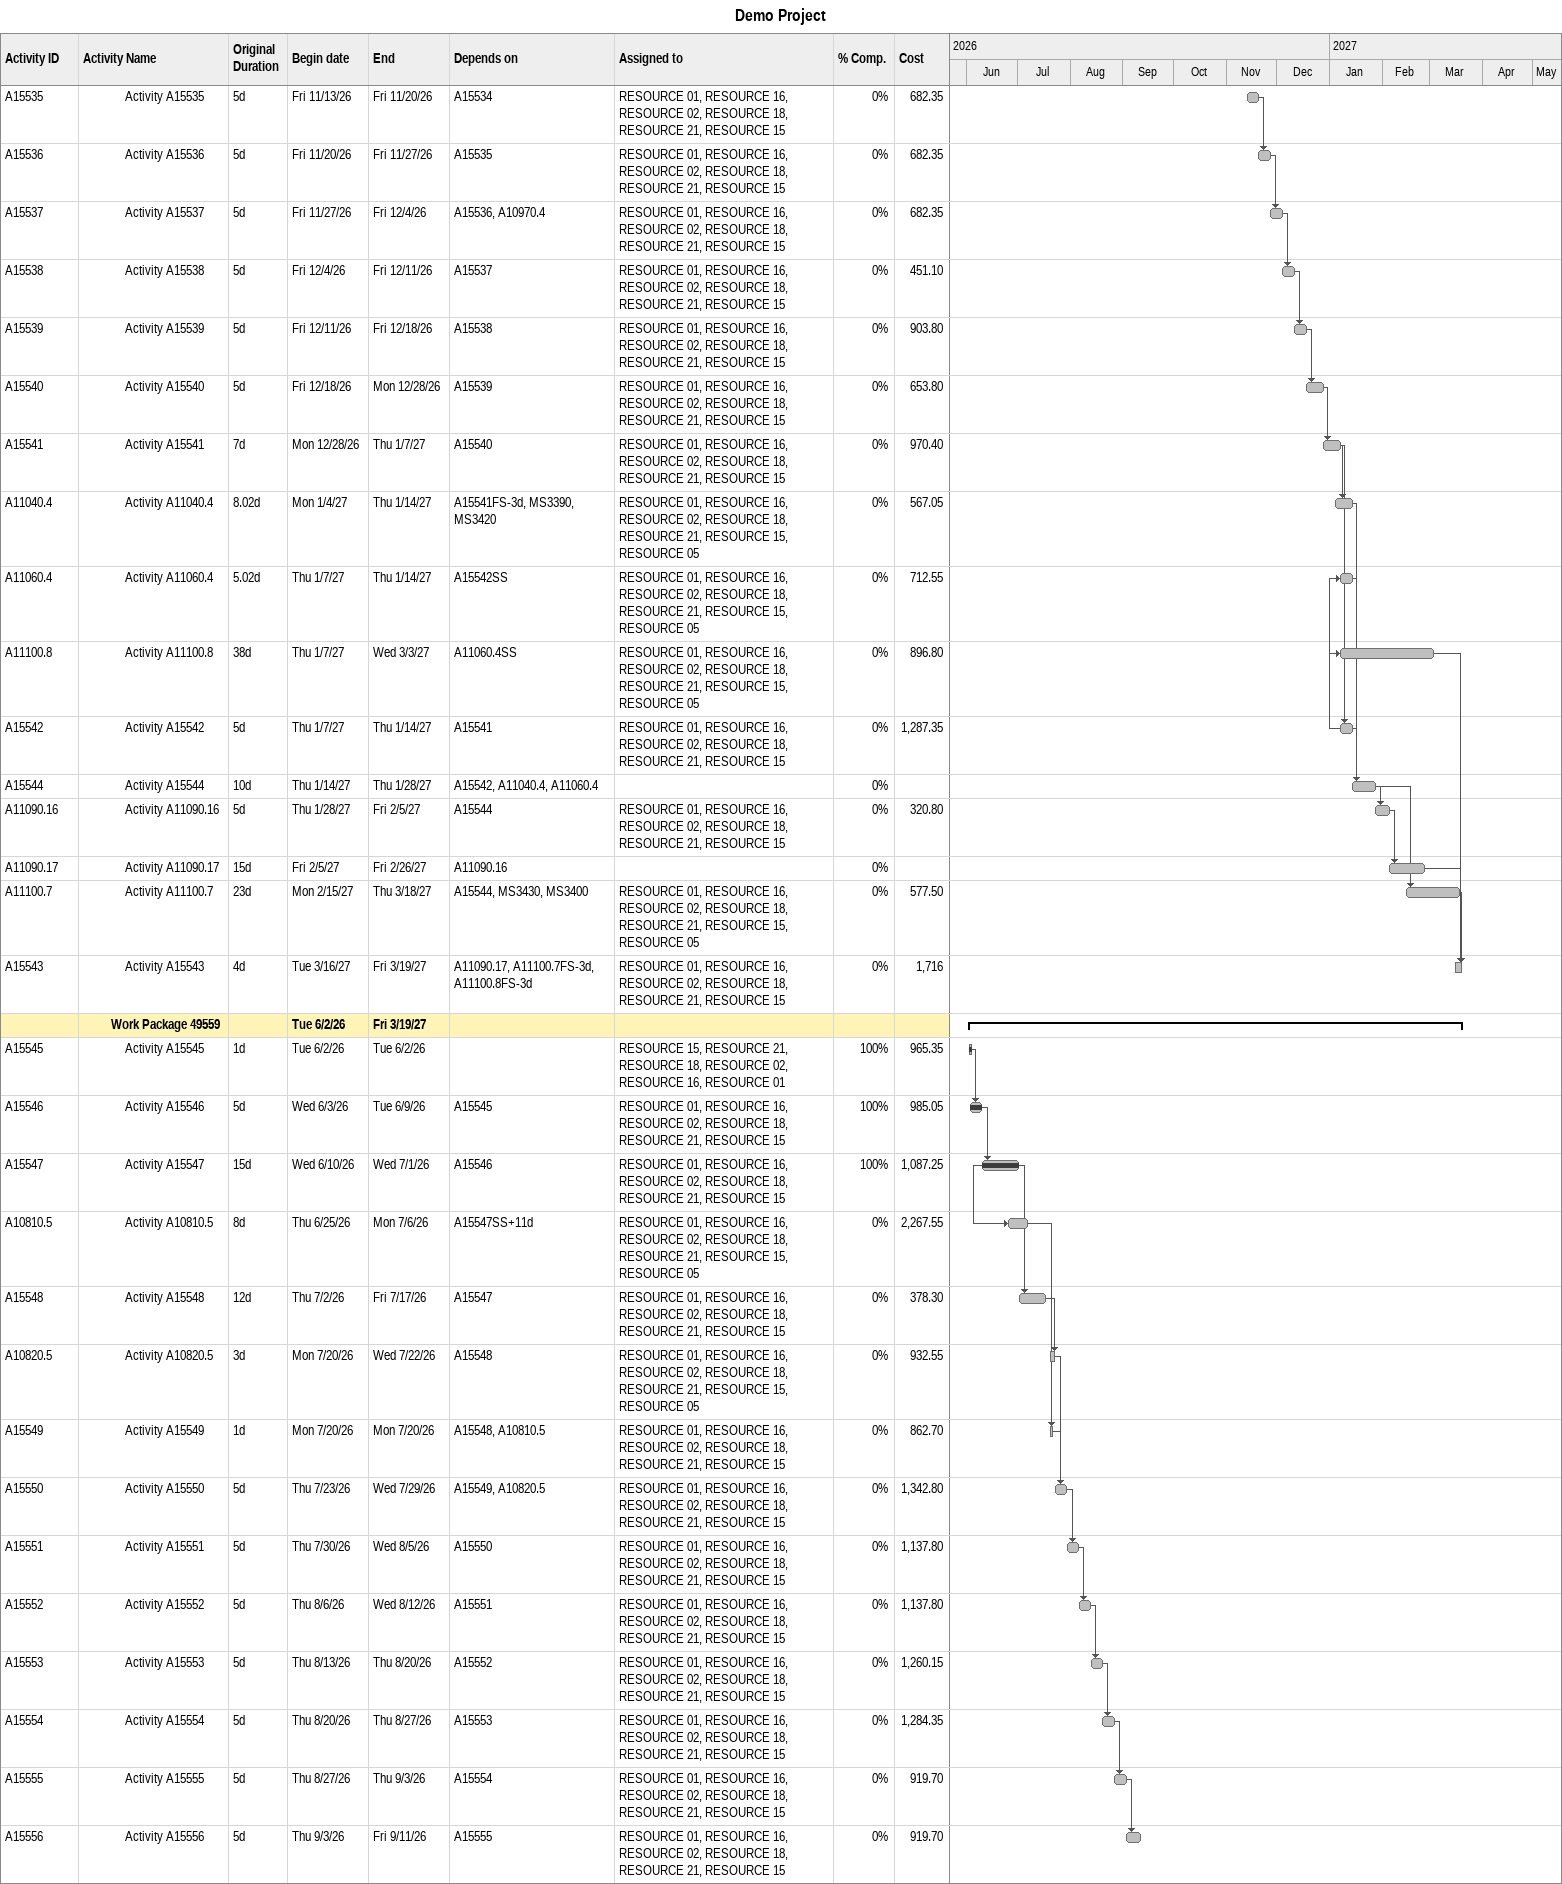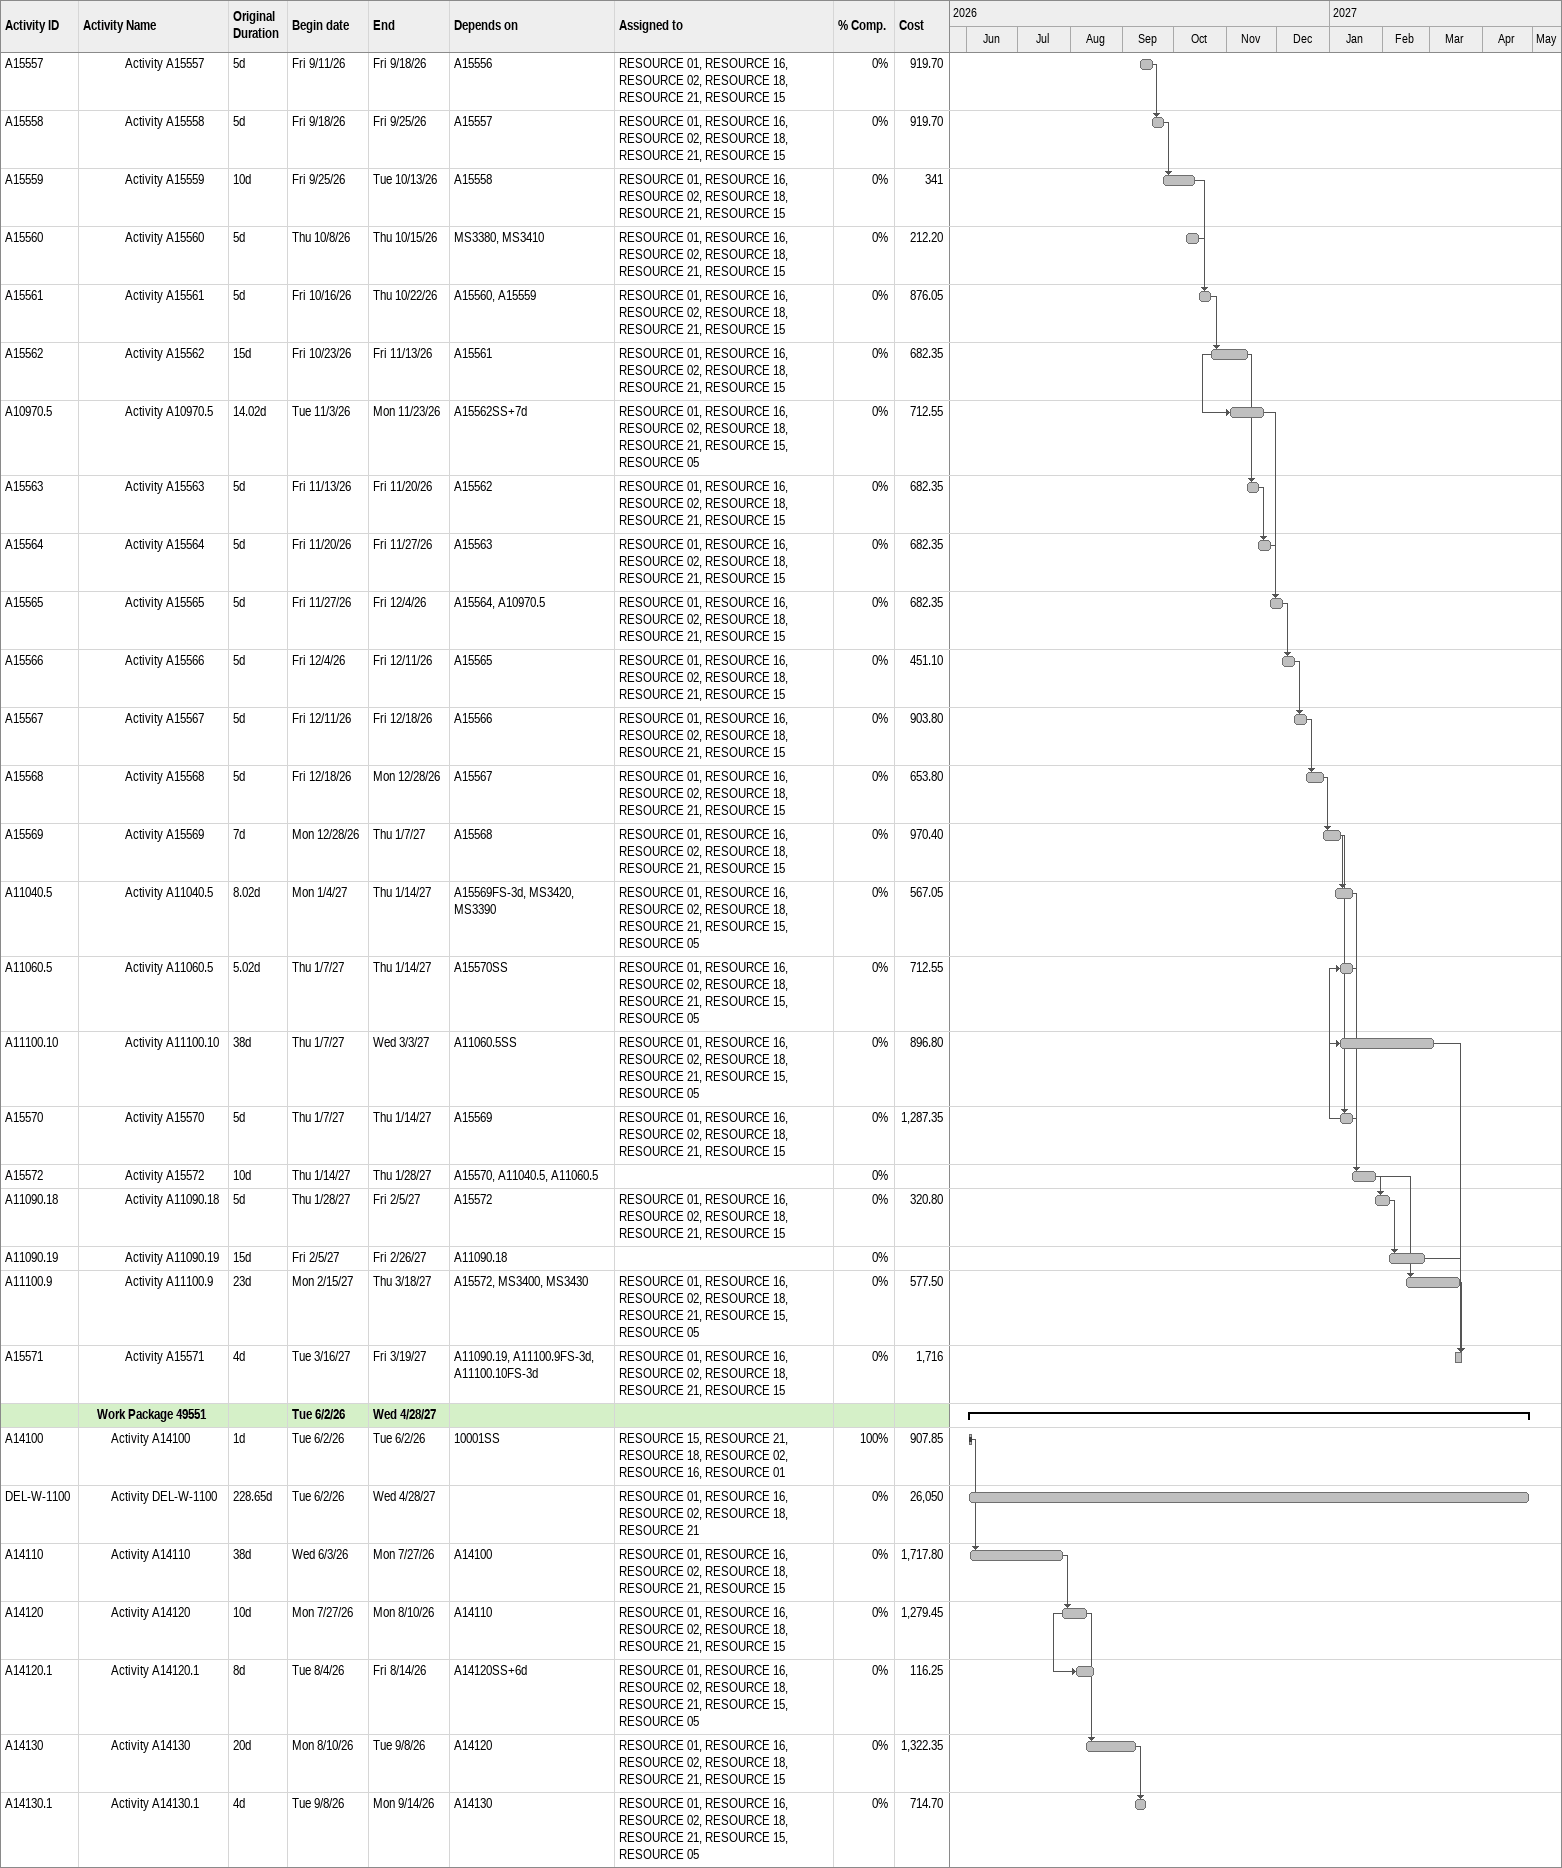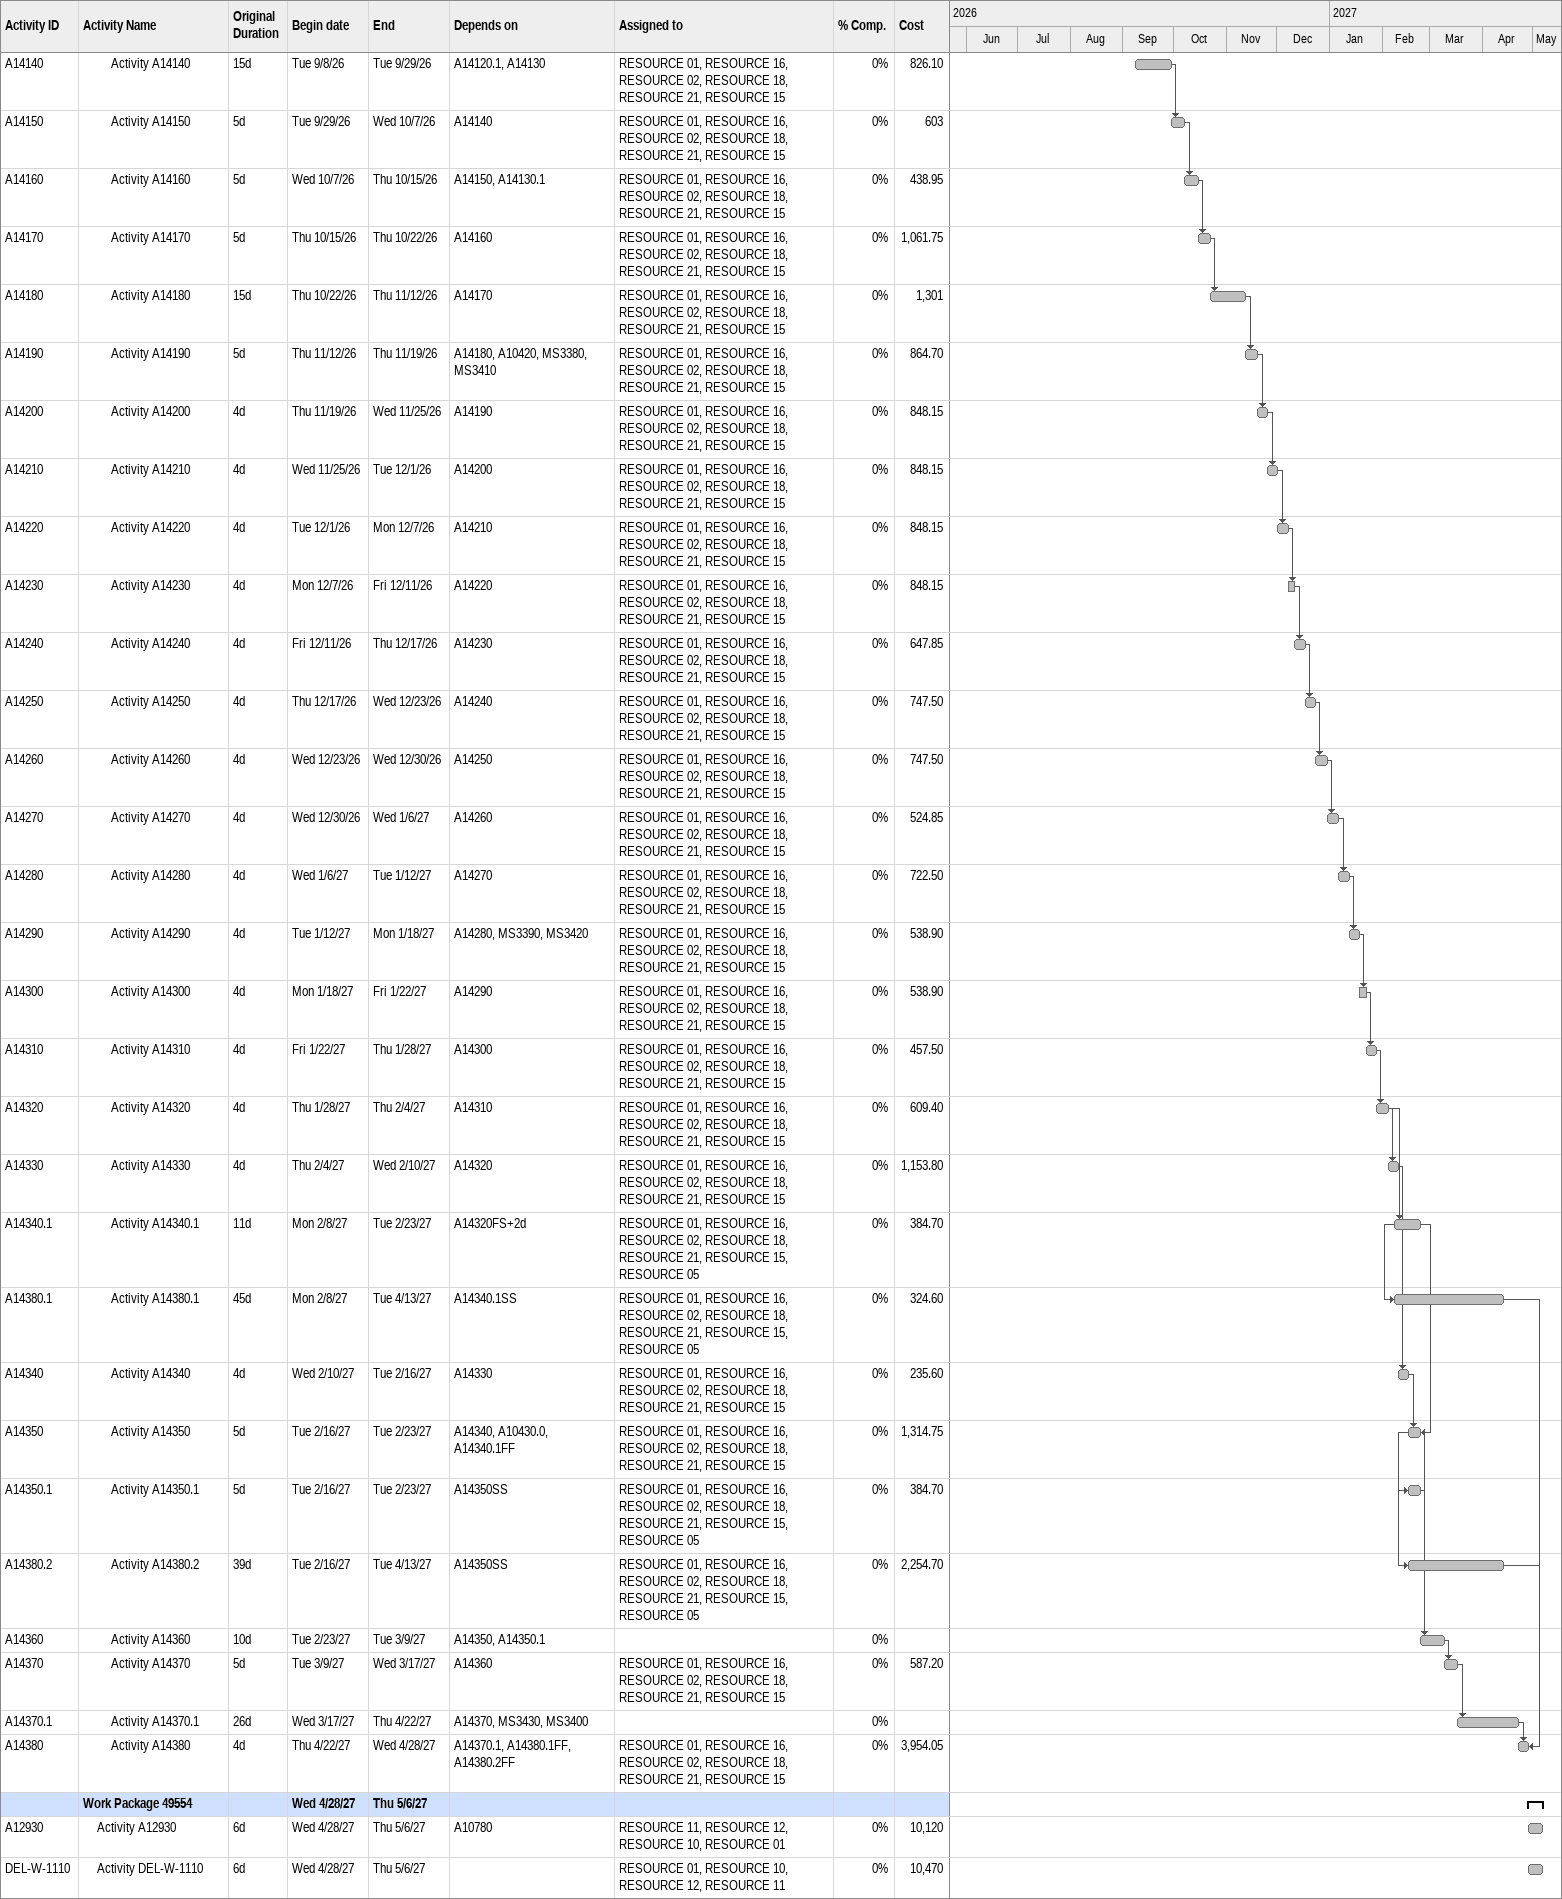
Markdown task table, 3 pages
Demo Project

| ID | Level | Task | Original duration | Start | Finish | Predecessors | Resources | % complete | Cost |
|---|---|---|---|---|---|---|---|---|---|
| A15535 | 4 | Activity A15535 | 5d | 2026-11-13 | 2026-11-20 | A15534 | RESOURCE 01, RESOURCE 16, RESOURCE 02, RESOURCE 18, RESOURCE 21, RESOURCE 15 | 0 | 682.35 |
| A15536 | 4 | Activity A15536 | 5d | 2026-11-20 | 2026-11-27 | A15535 | RESOURCE 01, RESOURCE 16, RESOURCE 02, RESOURCE 18, RESOURCE 21, RESOURCE 15 | 0 | 682.35 |
| A15537 | 4 | Activity A15537 | 5d | 2026-11-27 | 2026-12-04 | A15536, A10970.4 | RESOURCE 01, RESOURCE 16, RESOURCE 02, RESOURCE 18, RESOURCE 21, RESOURCE 15 | 0 | 682.35 |
| A15538 | 4 | Activity A15538 | 5d | 2026-12-04 | 2026-12-11 | A15537 | RESOURCE 01, RESOURCE 16, RESOURCE 02, RESOURCE 18, RESOURCE 21, RESOURCE 15 | 0 | 451.10 |
| A15539 | 4 | Activity A15539 | 5d | 2026-12-11 | 2026-12-18 | A15538 | RESOURCE 01, RESOURCE 16, RESOURCE 02, RESOURCE 18, RESOURCE 21, RESOURCE 15 | 0 | 903.80 |
| A15540 | 4 | Activity A15540 | 5d | 2026-12-18 | 2026-12-28 | A15539 | RESOURCE 01, RESOURCE 16, RESOURCE 02, RESOURCE 18, RESOURCE 21, RESOURCE 15 | 0 | 653.80 |
| A15541 | 4 | Activity A15541 | 7d | 2026-12-28 | 2027-01-07 | A15540 | RESOURCE 01, RESOURCE 16, RESOURCE 02, RESOURCE 18, RESOURCE 21, RESOURCE 15 | 0 | 970.40 |
| A11040.4 | 4 | Activity A11040.4 | 8.02d | 2027-01-04 | 2027-01-14 | A15541FS-3d, MS3390, MS3420 | RESOURCE 01, RESOURCE 16, RESOURCE 02, RESOURCE 18, RESOURCE 21, RESOURCE 15, RESOURCE 05 | 0 | 567.05 |
| A11060.4 | 4 | Activity A11060.4 | 5.02d | 2027-01-07 | 2027-01-14 | A15542SS | RESOURCE 01, RESOURCE 16, RESOURCE 02, RESOURCE 18, RESOURCE 21, RESOURCE 15, RESOURCE 05 | 0 | 712.55 |
| A11100.8 | 4 | Activity A11100.8 | 38d | 2027-01-07 | 2027-03-03 | A11060.4SS | RESOURCE 01, RESOURCE 16, RESOURCE 02, RESOURCE 18, RESOURCE 21, RESOURCE 15, RESOURCE 05 | 0 | 896.80 |
| A15542 | 4 | Activity A15542 | 5d | 2027-01-07 | 2027-01-14 | A15541 | RESOURCE 01, RESOURCE 16, RESOURCE 02, RESOURCE 18, RESOURCE 21, RESOURCE 15 | 0 | 1287.35 |
| A15544 | 4 | Activity A15544 | 10d | 2027-01-14 | 2027-01-28 | A15542, A11040.4, A11060.4 |  | 0 |  |
| A11090.16 | 4 | Activity A11090.16 | 5d | 2027-01-28 | 2027-02-05 | A15544 | RESOURCE 01, RESOURCE 16, RESOURCE 02, RESOURCE 18, RESOURCE 21, RESOURCE 15 | 0 | 320.80 |
| A11090.17 | 4 | Activity A11090.17 | 15d | 2027-02-05 | 2027-02-26 | A11090.16 |  | 0 |  |
| A11100.7 | 4 | Activity A11100.7 | 23d | 2027-02-15 | 2027-03-18 | A15544, MS3430, MS3400 | RESOURCE 01, RESOURCE 16, RESOURCE 02, RESOURCE 18, RESOURCE 21, RESOURCE 15, RESOURCE 05 | 0 | 577.50 |
| A15543 | 4 | Activity A15543 | 4d | 2027-03-16 | 2027-03-19 | A11090.17, A11100.7FS-3d, A11100.8FS-3d | RESOURCE 01, RESOURCE 16, RESOURCE 02, RESOURCE 18, RESOURCE 21, RESOURCE 15 | 0 | 1716 |
|  | 3 | **Work Package 49559** |  | 2026-06-02 | 2027-03-19 |  |  |  |  |
| A15545 | 4 | Activity A15545 | 1d | 2026-06-02 | 2026-06-02 |  | RESOURCE 15, RESOURCE 21, RESOURCE 18, RESOURCE 02, RESOURCE 16, RESOURCE 01 | 100 | 965.35 |
| A15546 | 4 | Activity A15546 | 5d | 2026-06-03 | 2026-06-09 | A15545 | RESOURCE 01, RESOURCE 16, RESOURCE 02, RESOURCE 18, RESOURCE 21, RESOURCE 15 | 100 | 985.05 |
| A15547 | 4 | Activity A15547 | 15d | 2026-06-10 | 2026-07-01 | A15546 | RESOURCE 01, RESOURCE 16, RESOURCE 02, RESOURCE 18, RESOURCE 21, RESOURCE 15 | 100 | 1087.25 |
| A10810.5 | 4 | Activity A10810.5 | 8d | 2026-06-25 | 2026-07-06 | A15547SS+11d | RESOURCE 01, RESOURCE 16, RESOURCE 02, RESOURCE 18, RESOURCE 21, RESOURCE 15, RESOURCE 05 | 0 | 2267.55 |
| A15548 | 4 | Activity A15548 | 12d | 2026-07-02 | 2026-07-17 | A15547 | RESOURCE 01, RESOURCE 16, RESOURCE 02, RESOURCE 18, RESOURCE 21, RESOURCE 15 | 0 | 378.30 |
| A10820.5 | 4 | Activity A10820.5 | 3d | 2026-07-20 | 2026-07-22 | A15548 | RESOURCE 01, RESOURCE 16, RESOURCE 02, RESOURCE 18, RESOURCE 21, RESOURCE 15, RESOURCE 05 | 0 | 932.55 |
| A15549 | 4 | Activity A15549 | 1d | 2026-07-20 | 2026-07-20 | A15548, A10810.5 | RESOURCE 01, RESOURCE 16, RESOURCE 02, RESOURCE 18, RESOURCE 21, RESOURCE 15 | 0 | 862.70 |
| A15550 | 4 | Activity A15550 | 5d | 2026-07-23 | 2026-07-29 | A15549, A10820.5 | RESOURCE 01, RESOURCE 16, RESOURCE 02, RESOURCE 18, RESOURCE 21, RESOURCE 15 | 0 | 1342.80 |
| A15551 | 4 | Activity A15551 | 5d | 2026-07-30 | 2026-08-05 | A15550 | RESOURCE 01, RESOURCE 16, RESOURCE 02, RESOURCE 18, RESOURCE 21, RESOURCE 15 | 0 | 1137.80 |
| A15552 | 4 | Activity A15552 | 5d | 2026-08-06 | 2026-08-12 | A15551 | RESOURCE 01, RESOURCE 16, RESOURCE 02, RESOURCE 18, RESOURCE 21, RESOURCE 15 | 0 | 1137.80 |
| A15553 | 4 | Activity A15553 | 5d | 2026-08-13 | 2026-08-20 | A15552 | RESOURCE 01, RESOURCE 16, RESOURCE 02, RESOURCE 18, RESOURCE 21, RESOURCE 15 | 0 | 1260.15 |
| A15554 | 4 | Activity A15554 | 5d | 2026-08-20 | 2026-08-27 | A15553 | RESOURCE 01, RESOURCE 16, RESOURCE 02, RESOURCE 18, RESOURCE 21, RESOURCE 15 | 0 | 1284.35 |
| A15555 | 4 | Activity A15555 | 5d | 2026-08-27 | 2026-09-03 | A15554 | RESOURCE 01, RESOURCE 16, RESOURCE 02, RESOURCE 18, RESOURCE 21, RESOURCE 15 | 0 | 919.70 |
| A15556 | 4 | Activity A15556 | 5d | 2026-09-03 | 2026-09-11 | A15555 | RESOURCE 01, RESOURCE 16, RESOURCE 02, RESOURCE 18, RESOURCE 21, RESOURCE 15 | 0 | 919.70 |
| A15557 | 4 | Activity A15557 | 5d | 2026-09-11 | 2026-09-18 | A15556 | RESOURCE 01, RESOURCE 16, RESOURCE 02, RESOURCE 18, RESOURCE 21, RESOURCE 15 | 0 | 919.70 |
| A15558 | 4 | Activity A15558 | 5d | 2026-09-18 | 2026-09-25 | A15557 | RESOURCE 01, RESOURCE 16, RESOURCE 02, RESOURCE 18, RESOURCE 21, RESOURCE 15 | 0 | 919.70 |
| A15559 | 4 | Activity A15559 | 10d | 2026-09-25 | 2026-10-13 | A15558 | RESOURCE 01, RESOURCE 16, RESOURCE 02, RESOURCE 18, RESOURCE 21, RESOURCE 15 | 0 | 341 |
| A15560 | 4 | Activity A15560 | 5d | 2026-10-08 | 2026-10-15 | MS3380, MS3410 | RESOURCE 01, RESOURCE 16, RESOURCE 02, RESOURCE 18, RESOURCE 21, RESOURCE 15 | 0 | 212.20 |
| A15561 | 4 | Activity A15561 | 5d | 2026-10-16 | 2026-10-22 | A15560, A15559 | RESOURCE 01, RESOURCE 16, RESOURCE 02, RESOURCE 18, RESOURCE 21, RESOURCE 15 | 0 | 876.05 |
| A15562 | 4 | Activity A15562 | 15d | 2026-10-23 | 2026-11-13 | A15561 | RESOURCE 01, RESOURCE 16, RESOURCE 02, RESOURCE 18, RESOURCE 21, RESOURCE 15 | 0 | 682.35 |
| A10970.5 | 4 | Activity A10970.5 | 14.02d | 2026-11-03 | 2026-11-23 | A15562SS+7d | RESOURCE 01, RESOURCE 16, RESOURCE 02, RESOURCE 18, RESOURCE 21, RESOURCE 15, RESOURCE 05 | 0 | 712.55 |
| A15563 | 4 | Activity A15563 | 5d | 2026-11-13 | 2026-11-20 | A15562 | RESOURCE 01, RESOURCE 16, RESOURCE 02, RESOURCE 18, RESOURCE 21, RESOURCE 15 | 0 | 682.35 |
| A15564 | 4 | Activity A15564 | 5d | 2026-11-20 | 2026-11-27 | A15563 | RESOURCE 01, RESOURCE 16, RESOURCE 02, RESOURCE 18, RESOURCE 21, RESOURCE 15 | 0 | 682.35 |
| A15565 | 4 | Activity A15565 | 5d | 2026-11-27 | 2026-12-04 | A15564, A10970.5 | RESOURCE 01, RESOURCE 16, RESOURCE 02, RESOURCE 18, RESOURCE 21, RESOURCE 15 | 0 | 682.35 |
| A15566 | 4 | Activity A15566 | 5d | 2026-12-04 | 2026-12-11 | A15565 | RESOURCE 01, RESOURCE 16, RESOURCE 02, RESOURCE 18, RESOURCE 21, RESOURCE 15 | 0 | 451.10 |
| A15567 | 4 | Activity A15567 | 5d | 2026-12-11 | 2026-12-18 | A15566 | RESOURCE 01, RESOURCE 16, RESOURCE 02, RESOURCE 18, RESOURCE 21, RESOURCE 15 | 0 | 903.80 |
| A15568 | 4 | Activity A15568 | 5d | 2026-12-18 | 2026-12-28 | A15567 | RESOURCE 01, RESOURCE 16, RESOURCE 02, RESOURCE 18, RESOURCE 21, RESOURCE 15 | 0 | 653.80 |
| A15569 | 4 | Activity A15569 | 7d | 2026-12-28 | 2027-01-07 | A15568 | RESOURCE 01, RESOURCE 16, RESOURCE 02, RESOURCE 18, RESOURCE 21, RESOURCE 15 | 0 | 970.40 |
| A11040.5 | 4 | Activity A11040.5 | 8.02d | 2027-01-04 | 2027-01-14 | A15569FS-3d, MS3420, MS3390 | RESOURCE 01, RESOURCE 16, RESOURCE 02, RESOURCE 18, RESOURCE 21, RESOURCE 15, RESOURCE 05 | 0 | 567.05 |
| A11060.5 | 4 | Activity A11060.5 | 5.02d | 2027-01-07 | 2027-01-14 | A15570SS | RESOURCE 01, RESOURCE 16, RESOURCE 02, RESOURCE 18, RESOURCE 21, RESOURCE 15, RESOURCE 05 | 0 | 712.55 |
| A11100.10 | 4 | Activity A11100.10 | 38d | 2027-01-07 | 2027-03-03 | A11060.5SS | RESOURCE 01, RESOURCE 16, RESOURCE 02, RESOURCE 18, RESOURCE 21, RESOURCE 15, RESOURCE 05 | 0 | 896.80 |
| A15570 | 4 | Activity A15570 | 5d | 2027-01-07 | 2027-01-14 | A15569 | RESOURCE 01, RESOURCE 16, RESOURCE 02, RESOURCE 18, RESOURCE 21, RESOURCE 15 | 0 | 1287.35 |
| A15572 | 4 | Activity A15572 | 10d | 2027-01-14 | 2027-01-28 | A15570, A11040.5, A11060.5 |  | 0 |  |
| A11090.18 | 4 | Activity A11090.18 | 5d | 2027-01-28 | 2027-02-05 | A15572 | RESOURCE 01, RESOURCE 16, RESOURCE 02, RESOURCE 18, RESOURCE 21, RESOURCE 15 | 0 | 320.80 |
| A11090.19 | 4 | Activity A11090.19 | 15d | 2027-02-05 | 2027-02-26 | A11090.18 |  | 0 |  |
| A11100.9 | 4 | Activity A11100.9 | 23d | 2027-02-15 | 2027-03-18 | A15572, MS3400, MS3430 | RESOURCE 01, RESOURCE 16, RESOURCE 02, RESOURCE 18, RESOURCE 21, RESOURCE 15, RESOURCE 05 | 0 | 577.50 |
| A15571 | 4 | Activity A15571 | 4d | 2027-03-16 | 2027-03-19 | A11090.19, A11100.9FS-3d, A11100.10FS-3d | RESOURCE 01, RESOURCE 16, RESOURCE 02, RESOURCE 18, RESOURCE 21, RESOURCE 15 | 0 | 1716 |
|  | 2 | **Work Package 49551** |  | 2026-06-02 | 2027-04-28 |  |  |  |  |
| A14100 | 3 | Activity A14100 | 1d | 2026-06-02 | 2026-06-02 | 10001SS | RESOURCE 15, RESOURCE 21, RESOURCE 18, RESOURCE 02, RESOURCE 16, RESOURCE 01 | 100 | 907.85 |
| DEL-W-1100 | 3 | Activity DEL-W-1100 | 228.65d | 2026-06-02 | 2027-04-28 |  | RESOURCE 01, RESOURCE 16, RESOURCE 02, RESOURCE 18, RESOURCE 21 | 0 | 26050 |
| A14110 | 3 | Activity A14110 | 38d | 2026-06-03 | 2026-07-27 | A14100 | RESOURCE 01, RESOURCE 16, RESOURCE 02, RESOURCE 18, RESOURCE 21, RESOURCE 15 | 0 | 1717.80 |
| A14120 | 3 | Activity A14120 | 10d | 2026-07-27 | 2026-08-10 | A14110 | RESOURCE 01, RESOURCE 16, RESOURCE 02, RESOURCE 18, RESOURCE 21, RESOURCE 15 | 0 | 1279.45 |
| A14120.1 | 3 | Activity A14120.1 | 8d | 2026-08-04 | 2026-08-14 | A14120SS+6d | RESOURCE 01, RESOURCE 16, RESOURCE 02, RESOURCE 18, RESOURCE 21, RESOURCE 15, RESOURCE 05 | 0 | 116.25 |
| A14130 | 3 | Activity A14130 | 20d | 2026-08-10 | 2026-09-08 | A14120 | RESOURCE 01, RESOURCE 16, RESOURCE 02, RESOURCE 18, RESOURCE 21, RESOURCE 15 | 0 | 1322.35 |
| A14130.1 | 3 | Activity A14130.1 | 4d | 2026-09-08 | 2026-09-14 | A14130 | RESOURCE 01, RESOURCE 16, RESOURCE 02, RESOURCE 18, RESOURCE 21, RESOURCE 15, RESOURCE 05 | 0 | 714.70 |
| A14140 | 3 | Activity A14140 | 15d | 2026-09-08 | 2026-09-29 | A14120.1, A14130 | RESOURCE 01, RESOURCE 16, RESOURCE 02, RESOURCE 18, RESOURCE 21, RESOURCE 15 | 0 | 826.10 |
| A14150 | 3 | Activity A14150 | 5d | 2026-09-29 | 2026-10-07 | A14140 | RESOURCE 01, RESOURCE 16, RESOURCE 02, RESOURCE 18, RESOURCE 21, RESOURCE 15 | 0 | 603 |
| A14160 | 3 | Activity A14160 | 5d | 2026-10-07 | 2026-10-15 | A14150, A14130.1 | RESOURCE 01, RESOURCE 16, RESOURCE 02, RESOURCE 18, RESOURCE 21, RESOURCE 15 | 0 | 438.95 |
| A14170 | 3 | Activity A14170 | 5d | 2026-10-15 | 2026-10-22 | A14160 | RESOURCE 01, RESOURCE 16, RESOURCE 02, RESOURCE 18, RESOURCE 21, RESOURCE 15 | 0 | 1061.75 |
| A14180 | 3 | Activity A14180 | 15d | 2026-10-22 | 2026-11-12 | A14170 | RESOURCE 01, RESOURCE 16, RESOURCE 02, RESOURCE 18, RESOURCE 21, RESOURCE 15 | 0 | 1301 |
| A14190 | 3 | Activity A14190 | 5d | 2026-11-12 | 2026-11-19 | A14180, A10420, MS3380, MS3410 | RESOURCE 01, RESOURCE 16, RESOURCE 02, RESOURCE 18, RESOURCE 21, RESOURCE 15 | 0 | 864.70 |
| A14200 | 3 | Activity A14200 | 4d | 2026-11-19 | 2026-11-25 | A14190 | RESOURCE 01, RESOURCE 16, RESOURCE 02, RESOURCE 18, RESOURCE 21, RESOURCE 15 | 0 | 848.15 |
| A14210 | 3 | Activity A14210 | 4d | 2026-11-25 | 2026-12-01 | A14200 | RESOURCE 01, RESOURCE 16, RESOURCE 02, RESOURCE 18, RESOURCE 21, RESOURCE 15 | 0 | 848.15 |
| A14220 | 3 | Activity A14220 | 4d | 2026-12-01 | 2026-12-07 | A14210 | RESOURCE 01, RESOURCE 16, RESOURCE 02, RESOURCE 18, RESOURCE 21, RESOURCE 15 | 0 | 848.15 |
| A14230 | 3 | Activity A14230 | 4d | 2026-12-07 | 2026-12-11 | A14220 | RESOURCE 01, RESOURCE 16, RESOURCE 02, RESOURCE 18, RESOURCE 21, RESOURCE 15 | 0 | 848.15 |
| A14240 | 3 | Activity A14240 | 4d | 2026-12-11 | 2026-12-17 | A14230 | RESOURCE 01, RESOURCE 16, RESOURCE 02, RESOURCE 18, RESOURCE 21, RESOURCE 15 | 0 | 647.85 |
| A14250 | 3 | Activity A14250 | 4d | 2026-12-17 | 2026-12-23 | A14240 | RESOURCE 01, RESOURCE 16, RESOURCE 02, RESOURCE 18, RESOURCE 21, RESOURCE 15 | 0 | 747.50 |
| A14260 | 3 | Activity A14260 | 4d | 2026-12-23 | 2026-12-30 | A14250 | RESOURCE 01, RESOURCE 16, RESOURCE 02, RESOURCE 18, RESOURCE 21, RESOURCE 15 | 0 | 747.50 |
| A14270 | 3 | Activity A14270 | 4d | 2026-12-30 | 2027-01-06 | A14260 | RESOURCE 01, RESOURCE 16, RESOURCE 02, RESOURCE 18, RESOURCE 21, RESOURCE 15 | 0 | 524.85 |
| A14280 | 3 | Activity A14280 | 4d | 2027-01-06 | 2027-01-12 | A14270 | RESOURCE 01, RESOURCE 16, RESOURCE 02, RESOURCE 18, RESOURCE 21, RESOURCE 15 | 0 | 722.50 |
| A14290 | 3 | Activity A14290 | 4d | 2027-01-12 | 2027-01-18 | A14280, MS3390, MS3420 | RESOURCE 01, RESOURCE 16, RESOURCE 02, RESOURCE 18, RESOURCE 21, RESOURCE 15 | 0 | 538.90 |
| A14300 | 3 | Activity A14300 | 4d | 2027-01-18 | 2027-01-22 | A14290 | RESOURCE 01, RESOURCE 16, RESOURCE 02, RESOURCE 18, RESOURCE 21, RESOURCE 15 | 0 | 538.90 |
| A14310 | 3 | Activity A14310 | 4d | 2027-01-22 | 2027-01-28 | A14300 | RESOURCE 01, RESOURCE 16, RESOURCE 02, RESOURCE 18, RESOURCE 21, RESOURCE 15 | 0 | 457.50 |
| A14320 | 3 | Activity A14320 | 4d | 2027-01-28 | 2027-02-04 | A14310 | RESOURCE 01, RESOURCE 16, RESOURCE 02, RESOURCE 18, RESOURCE 21, RESOURCE 15 | 0 | 609.40 |
| A14330 | 3 | Activity A14330 | 4d | 2027-02-04 | 2027-02-10 | A14320 | RESOURCE 01, RESOURCE 16, RESOURCE 02, RESOURCE 18, RESOURCE 21, RESOURCE 15 | 0 | 1153.80 |
| A14340.1 | 3 | Activity A14340.1 | 11d | 2027-02-08 | 2027-02-23 | A14320FS+2d | RESOURCE 01, RESOURCE 16, RESOURCE 02, RESOURCE 18, RESOURCE 21, RESOURCE 15, RESOURCE 05 | 0 | 384.70 |
| A14380.1 | 3 | Activity A14380.1 | 45d | 2027-02-08 | 2027-04-13 | A14340.1SS | RESOURCE 01, RESOURCE 16, RESOURCE 02, RESOURCE 18, RESOURCE 21, RESOURCE 15, RESOURCE 05 | 0 | 324.60 |
| A14340 | 3 | Activity A14340 | 4d | 2027-02-10 | 2027-02-16 | A14330 | RESOURCE 01, RESOURCE 16, RESOURCE 02, RESOURCE 18, RESOURCE 21, RESOURCE 15 | 0 | 235.60 |
| A14350 | 3 | Activity A14350 | 5d | 2027-02-16 | 2027-02-23 | A14340, A10430.0, A14340.1FF | RESOURCE 01, RESOURCE 16, RESOURCE 02, RESOURCE 18, RESOURCE 21, RESOURCE 15 | 0 | 1314.75 |
| A14350.1 | 3 | Activity A14350.1 | 5d | 2027-02-16 | 2027-02-23 | A14350SS | RESOURCE 01, RESOURCE 16, RESOURCE 02, RESOURCE 18, RESOURCE 21, RESOURCE 15, RESOURCE 05 | 0 | 384.70 |
| A14380.2 | 3 | Activity A14380.2 | 39d | 2027-02-16 | 2027-04-13 | A14350SS | RESOURCE 01, RESOURCE 16, RESOURCE 02, RESOURCE 18, RESOURCE 21, RESOURCE 15, RESOURCE 05 | 0 | 2254.70 |
| A14360 | 3 | Activity A14360 | 10d | 2027-02-23 | 2027-03-09 | A14350, A14350.1 |  | 0 |  |
| A14370 | 3 | Activity A14370 | 5d | 2027-03-09 | 2027-03-17 | A14360 | RESOURCE 01, RESOURCE 16, RESOURCE 02, RESOURCE 18, RESOURCE 21, RESOURCE 15 | 0 | 587.20 |
| A14370.1 | 3 | Activity A14370.1 | 26d | 2027-03-17 | 2027-04-22 | A14370, MS3430, MS3400 |  | 0 |  |
| A14380 | 3 | Activity A14380 | 4d | 2027-04-22 | 2027-04-28 | A14370.1, A14380.1FF, A14380.2FF | RESOURCE 01, RESOURCE 16, RESOURCE 02, RESOURCE 18, RESOURCE 21, RESOURCE 15 | 0 | 3954.05 |
|  | 1 | **Work Package 49554** |  | 2027-04-28 | 2027-05-06 |  |  |  |  |
| A12930 | 2 | Activity A12930 | 6d | 2027-04-28 | 2027-05-06 | A10780 | RESOURCE 11, RESOURCE 12, RESOURCE 10, RESOURCE 01 | 0 | 10120 |
| DEL-W-1110 | 2 | Activity DEL-W-1110 | 6d | 2027-04-28 | 2027-05-06 |  | RESOURCE 01, RESOURCE 10, RESOURCE 12, RESOURCE 11 | 0 | 10470 |
